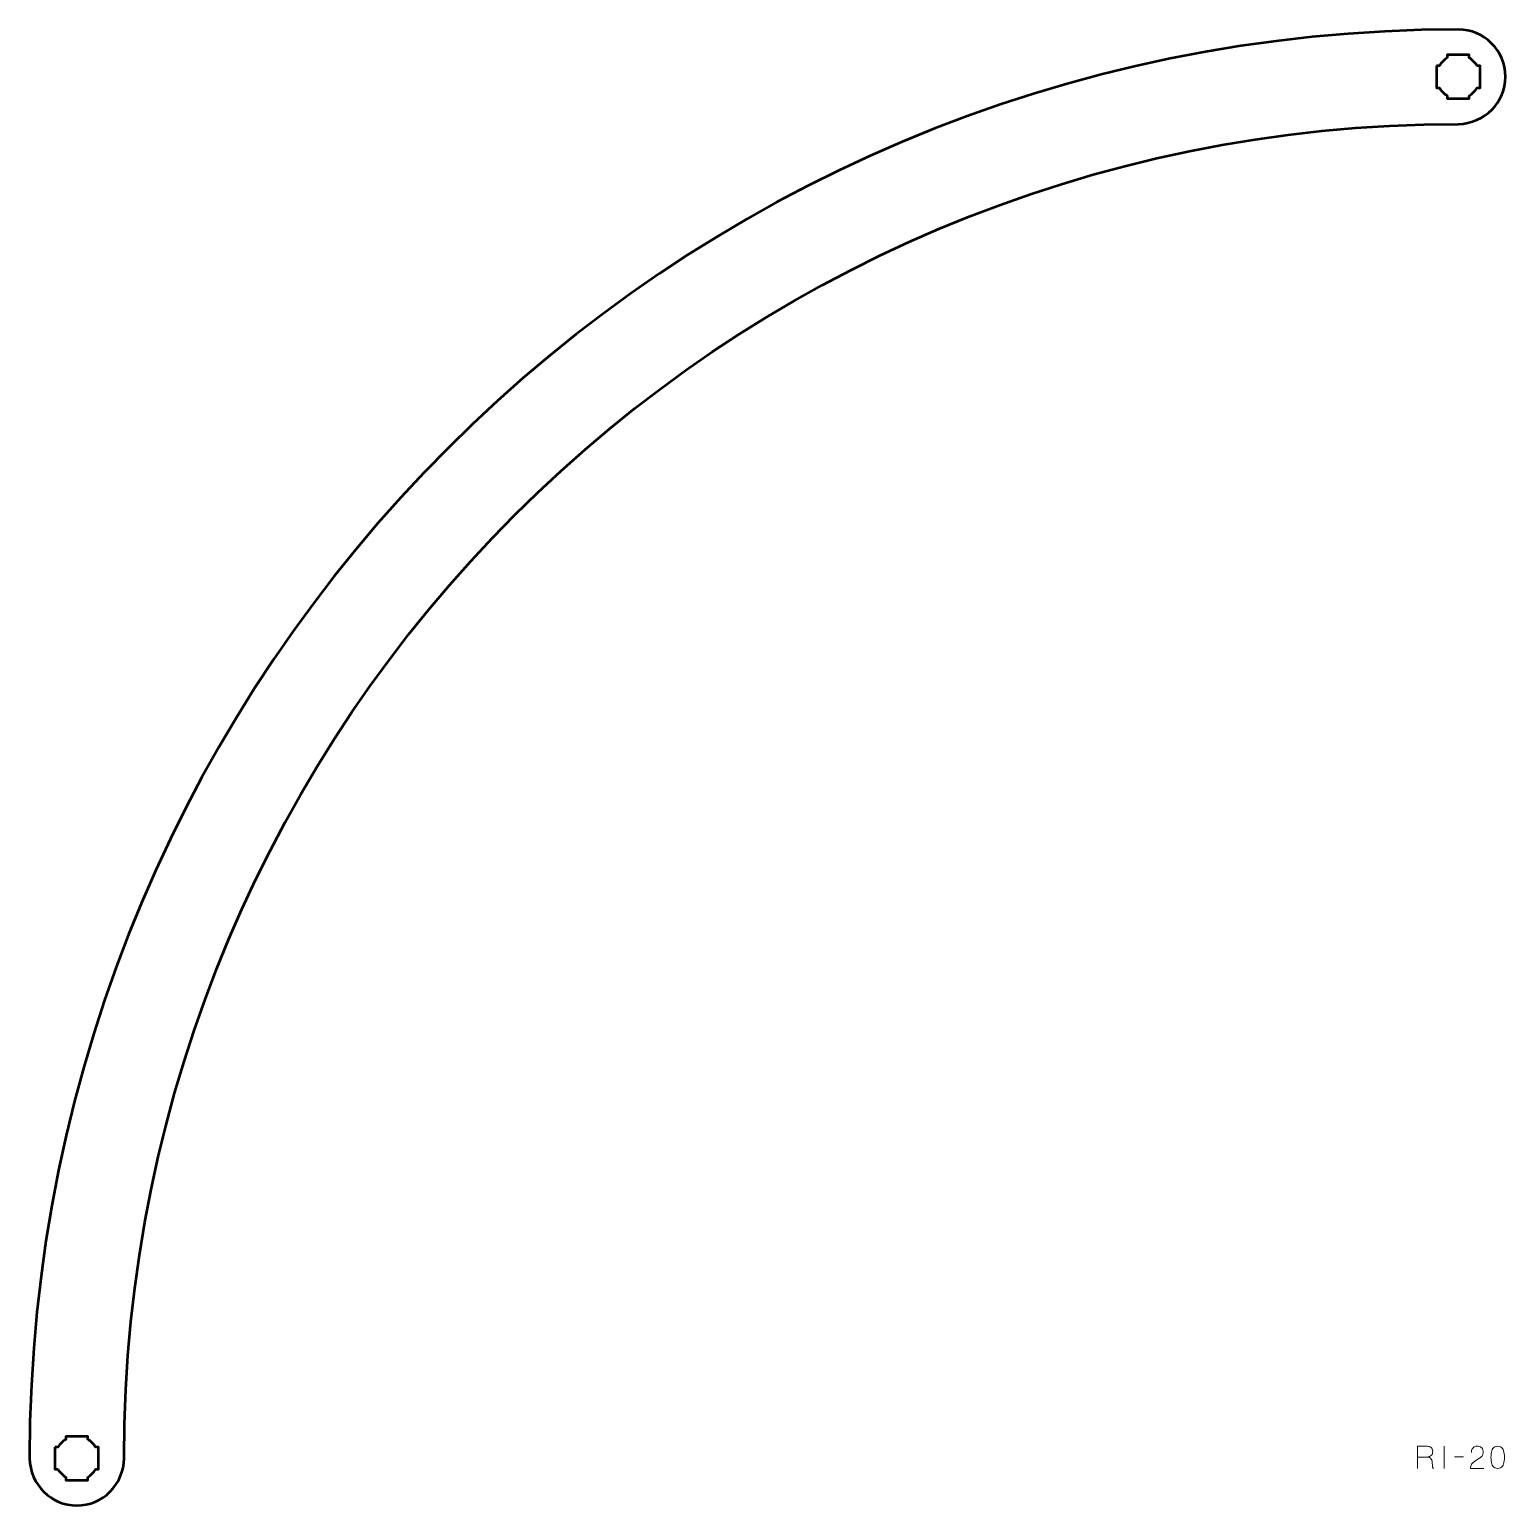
# Model space of a CAD drawing. Header units: centimetres. Extents: x -30.1 to -9.9, y -15.5 to 4.8.
import ezdxf

# ---------------------------------------------------------------- set-up
doc = ezdxf.new("R2010")
doc.units = ezdxf.units.CM
doc.header["$MEASUREMENT"] = 0
doc.layers.add('Layer 1', color=7, linetype='Continuous')

msp = doc.modelspace()

# ---------------------------------------------------------------- linework, layer by layer
at = {"layer": 'Layer 1', "color": 250, "lineweight": 53}
for points, knots in [([(-28.84999, -14.85), (-28.85, -15.20883), (-29.14108, -15.49991), (-29.5, -15.49991), (-29.5, -15.49991), (-29.85318, -15.49991), (-30.14067, -15.21806), (-30.14988, -14.84991), (-30.14988, -14.84991), (-30.15, -3.99946), (-21.35054, 4.8), (-10.5, 4.79999), (-10.5, 4.79999), (-10.14117, 4.79998), (-9.85009, 4.5089), (-9.85009, 4.14998), (-9.85009, 4.14998), (-9.85009, 3.7968), (-10.13194, 3.50931), (-10.5001, 3.5001), (-10.5001, 3.5001), (-20.63269, 3.5), (-28.85, -4.71731), (-28.84999, -14.85)], [0, 0, 0, 0, 0.16666667, 0.16666667, 0.16666667, 0.16666667, 0.33333333, 0.33333333, 0.33333333, 0.33333333, 0.5, 0.5, 0.5, 0.5, 0.66666667, 0.66666667, 0.66666667, 0.66666667, 0.83333333, 0.83333333, 0.83333333, 0.83333333, 1, 1, 1, 1]), ([(-10.80003, 4.30004), (-10.80003, 4.30004), (-10.75983, 4.30004), (-10.75983, 4.30004), (-10.75983, 4.30004), (-10.7335, 4.34556), (-10.69554, 4.38349), (-10.65003, 4.40982), (-10.65003, 4.40982), (-10.65003, 4.40982), (-10.65003, 4.45004), (-10.65003, 4.45004), (-10.65003, 4.45004), (-10.65003, 4.45004), (-10.35003, 4.45004), (-10.35003, 4.45004), (-10.35003, 4.45004), (-10.35003, 4.45004), (-10.35003, 4.40985), (-10.35003, 4.40985), (-10.35003, 4.40985), (-10.3045, 4.38352), (-10.26651, 4.34557), (-10.24015, 4.30004), (-10.24015, 4.30004), (-10.24015, 4.30004), (-10.20003, 4.30004), (-10.20003, 4.30004), (-10.20003, 4.30004), (-10.20003, 4.30004), (-10.20003, 4.15462), (-10.20003, 4.15462), (-10.20003, 4.15462), (-10.20003, 4.15462), (-10.19997, 4.14997), (-10.19997, 4.14997), (-10.19997, 4.14997), (-10.19997, 4.14997), (-10.20003, 4.14533), (-10.20003, 4.14533), (-10.20003, 4.14533), (-10.20003, 4.14533), (-10.20003, 4.00004), (-10.20003, 4.00004), (-10.20003, 4.00004), (-10.20003, 4.00004), (-10.2401, 4.00004), (-10.2401, 4.00004), (-10.2401, 4.00004), (-10.26645, 3.95447), (-10.30445, 3.91646), (-10.35003, 3.8901), (-10.35003, 3.8901), (-10.35003, 3.8901), (-10.35003, 3.85004), (-10.35003, 3.85004), (-10.35003, 3.85004), (-10.35003, 3.85004), (-10.49331, 3.85004), (-10.49331, 3.85004), (-10.49331, 3.85004), (-10.49331, 3.85004), (-10.49998, 3.84996), (-10.49998, 3.84996), (-10.49998, 3.84996), (-10.49998, 3.84996), (-10.50666, 3.85004), (-10.50666, 3.85004), (-10.50666, 3.85004), (-10.50666, 3.85004), (-10.65003, 3.85004), (-10.65003, 3.85004), (-10.65003, 3.85004), (-10.65003, 3.85004), (-10.65003, 3.89014), (-10.65003, 3.89014), (-10.65003, 3.89014), (-10.69557, 3.9165), (-10.73355, 3.95449), (-10.75988, 4.00004), (-10.75988, 4.00004), (-10.75988, 4.00004), (-10.80003, 4.00004), (-10.80003, 4.00004), (-10.80003, 4.00004), (-10.80003, 4.00004), (-10.80003, 4.30004), (-10.80003, 4.30004)], [0, 0, 0, 0, 0.04545455, 0.04545455, 0.04545455, 0.04545455, 0.09090909, 0.09090909, 0.09090909, 0.09090909, 0.13636364, 0.13636364, 0.13636364, 0.13636364, 0.18181818, 0.18181818, 0.18181818, 0.18181818, 0.22727273, 0.22727273, 0.22727273, 0.22727273, 0.27272727, 0.27272727, 0.27272727, 0.27272727, 0.31818182, 0.31818182, 0.31818182, 0.31818182, 0.36363636, 0.36363636, 0.36363636, 0.36363636, 0.40909091, 0.40909091, 0.40909091, 0.40909091, 0.45454545, 0.45454545, 0.45454545, 0.45454545, 0.5, 0.5, 0.5, 0.5, 0.54545455, 0.54545455, 0.54545455, 0.54545455, 0.59090909, 0.59090909, 0.59090909, 0.59090909, 0.63636364, 0.63636364, 0.63636364, 0.63636364, 0.68181818, 0.68181818, 0.68181818, 0.68181818, 0.72727273, 0.72727273, 0.72727273, 0.72727273, 0.77272727, 0.77272727, 0.77272727, 0.77272727, 0.81818182, 0.81818182, 0.81818182, 0.81818182, 0.86363636, 0.86363636, 0.86363636, 0.86363636, 0.90909091, 0.90909091, 0.90909091, 0.90909091, 0.95454545, 0.95454545, 0.95454545, 0.95454545, 1, 1, 1, 1]), ([(-29.80003, -14.69996), (-29.80003, -14.69996), (-29.75983, -14.69996), (-29.75983, -14.69996), (-29.75983, -14.69996), (-29.7335, -14.65444), (-29.69554, -14.61651), (-29.65003, -14.59018), (-29.65003, -14.59018), (-29.65003, -14.59018), (-29.65003, -14.54996), (-29.65003, -14.54996), (-29.65003, -14.54996), (-29.65003, -14.54996), (-29.35003, -14.54996), (-29.35003, -14.54996), (-29.35003, -14.54996), (-29.35003, -14.54996), (-29.35003, -14.59015), (-29.35003, -14.59015), (-29.35003, -14.59015), (-29.3045, -14.61648), (-29.26651, -14.65443), (-29.24015, -14.69996), (-29.24015, -14.69996), (-29.24015, -14.69996), (-29.20003, -14.69996), (-29.20003, -14.69996), (-29.20003, -14.69996), (-29.20003, -14.69996), (-29.20003, -14.84538), (-29.20003, -14.84538), (-29.20003, -14.84538), (-29.20003, -14.84538), (-29.19997, -14.85003), (-29.19997, -14.85003), (-29.19997, -14.85003), (-29.19997, -14.85003), (-29.20003, -14.85467), (-29.20003, -14.85467), (-29.20003, -14.85467), (-29.20003, -14.85467), (-29.20003, -14.99996), (-29.20003, -14.99996), (-29.20003, -14.99996), (-29.20003, -14.99996), (-29.2401, -14.99996), (-29.2401, -14.99996), (-29.2401, -14.99996), (-29.26645, -15.04553), (-29.30445, -15.08354), (-29.35003, -15.1099), (-29.35003, -15.1099), (-29.35003, -15.1099), (-29.35003, -15.14996), (-29.35003, -15.14996), (-29.35003, -15.14996), (-29.35003, -15.14996), (-29.49331, -15.14996), (-29.49331, -15.14996), (-29.49331, -15.14996), (-29.49331, -15.14996), (-29.49998, -15.15004), (-29.49998, -15.15004), (-29.49998, -15.15004), (-29.49998, -15.15004), (-29.50666, -15.14996), (-29.50666, -15.14996), (-29.50666, -15.14996), (-29.50666, -15.14996), (-29.65003, -15.14996), (-29.65003, -15.14996), (-29.65003, -15.14996), (-29.65003, -15.14996), (-29.65003, -15.10986), (-29.65003, -15.10986), (-29.65003, -15.10986), (-29.69557, -15.0835), (-29.73355, -15.04551), (-29.75988, -14.99996), (-29.75988, -14.99996), (-29.75988, -14.99996), (-29.80003, -14.99996), (-29.80003, -14.99996), (-29.80003, -14.99996), (-29.80003, -14.99996), (-29.80003, -14.69996), (-29.80003, -14.69996)], [0, 0, 0, 0, 0.04545455, 0.04545455, 0.04545455, 0.04545455, 0.09090909, 0.09090909, 0.09090909, 0.09090909, 0.13636364, 0.13636364, 0.13636364, 0.13636364, 0.18181818, 0.18181818, 0.18181818, 0.18181818, 0.22727273, 0.22727273, 0.22727273, 0.22727273, 0.27272727, 0.27272727, 0.27272727, 0.27272727, 0.31818182, 0.31818182, 0.31818182, 0.31818182, 0.36363636, 0.36363636, 0.36363636, 0.36363636, 0.40909091, 0.40909091, 0.40909091, 0.40909091, 0.45454545, 0.45454545, 0.45454545, 0.45454545, 0.5, 0.5, 0.5, 0.5, 0.54545455, 0.54545455, 0.54545455, 0.54545455, 0.59090909, 0.59090909, 0.59090909, 0.59090909, 0.63636364, 0.63636364, 0.63636364, 0.63636364, 0.68181818, 0.68181818, 0.68181818, 0.68181818, 0.72727273, 0.72727273, 0.72727273, 0.72727273, 0.77272727, 0.77272727, 0.77272727, 0.77272727, 0.81818182, 0.81818182, 0.81818182, 0.81818182, 0.86363636, 0.86363636, 0.86363636, 0.86363636, 0.90909091, 0.90909091, 0.90909091, 0.90909091, 0.95454545, 0.95454545, 0.95454545, 0.95454545, 1, 1, 1, 1])]:
    msp.add_open_spline(points, degree=3, knots=knots, dxfattribs=at)
at = {"layer": 'Layer 1', "color": 30, "lineweight": 9}
for points, knots in [([(-11.0592, -14.99015), (-11.0592, -14.99015), (-11.0592, -14.68493), (-11.0592, -14.68493), (-11.0592, -14.68493), (-11.0592, -14.68493), (-10.94786, -14.68493), (-10.94786, -14.68493), (-10.94786, -14.68493), (-10.93234, -14.68493), (-10.91908, -14.68599), (-10.90814, -14.68803), (-10.90814, -14.68803), (-10.89714, -14.69008), (-10.88803, -14.69304), (-10.88084, -14.69692), (-10.88084, -14.69692), (-10.87364, -14.7008), (-10.868, -14.70553), (-10.86383, -14.7111), (-10.86383, -14.7111), (-10.8596, -14.71661), (-10.85664, -14.72289), (-10.85473, -14.72987), (-10.85473, -14.72987), (-10.85283, -14.73686), (-10.8517, -14.74441), (-10.85135, -14.75266), (-10.85135, -14.75266), (-10.85085, -14.76303), (-10.85198, -14.77305), (-10.85466, -14.78272), (-10.85466, -14.78272), (-10.85741, -14.79245), (-10.86214, -14.80113), (-10.86884, -14.80889), (-10.86884, -14.80889), (-10.87562, -14.81666), (-10.88472, -14.82279), (-10.89629, -14.82738), (-10.89629, -14.82738), (-10.90786, -14.8319), (-10.92218, -14.83429), (-10.9394, -14.83436), (-10.9394, -14.83436), (-10.9394, -14.83436), (-11.0592, -14.83436), (-11.0592, -14.83436), (-11.0592, -14.83436), (-11.0592, -14.83436), (-10.9394, -14.83436), (-10.9394, -14.83436), (-10.9394, -14.83436), (-10.92254, -14.83429), (-10.90835, -14.8319), (-10.89685, -14.82738), (-10.89685, -14.82738), (-10.88535, -14.82279), (-10.87618, -14.81666), (-10.86934, -14.80889), (-10.86934, -14.80889), (-10.86249, -14.80113), (-10.8577, -14.79245), (-10.85487, -14.78272), (-10.85487, -14.78272), (-10.85205, -14.77305), (-10.85085, -14.76303), (-10.85135, -14.75266), (-10.85135, -14.75266), (-10.85177, -14.74236), (-10.85353, -14.73305), (-10.85664, -14.72472), (-10.85664, -14.72472), (-10.85967, -14.71647), (-10.86475, -14.70934), (-10.87181, -14.70341), (-10.87181, -14.70341), (-10.87886, -14.69749), (-10.8886, -14.6929), (-10.90095, -14.68973), (-10.90095, -14.68973), (-10.91329, -14.68655), (-10.92896, -14.68493), (-10.94786, -14.68493), (-10.94786, -14.68493), (-10.94786, -14.68493), (-11.0592, -14.68493), (-11.0592, -14.68493), (-11.0592, -14.68493), (-11.0592, -14.68493), (-11.0592, -14.99015), (-11.0592, -14.99015)], [0, 0, 0, 0, 0.04347826, 0.04347826, 0.04347826, 0.04347826, 0.08695652, 0.08695652, 0.08695652, 0.08695652, 0.13043478, 0.13043478, 0.13043478, 0.13043478, 0.17391304, 0.17391304, 0.17391304, 0.17391304, 0.2173913, 0.2173913, 0.2173913, 0.2173913, 0.26086957, 0.26086957, 0.26086957, 0.26086957, 0.30434783, 0.30434783, 0.30434783, 0.30434783, 0.34782609, 0.34782609, 0.34782609, 0.34782609, 0.39130435, 0.39130435, 0.39130435, 0.39130435, 0.43478261, 0.43478261, 0.43478261, 0.43478261, 0.47826087, 0.47826087, 0.47826087, 0.47826087, 0.52173913, 0.52173913, 0.52173913, 0.52173913, 0.56521739, 0.56521739, 0.56521739, 0.56521739, 0.60869565, 0.60869565, 0.60869565, 0.60869565, 0.65217391, 0.65217391, 0.65217391, 0.65217391, 0.69565217, 0.69565217, 0.69565217, 0.69565217, 0.73913043, 0.73913043, 0.73913043, 0.73913043, 0.7826087, 0.7826087, 0.7826087, 0.7826087, 0.82608696, 0.82608696, 0.82608696, 0.82608696, 0.86956522, 0.86956522, 0.86956522, 0.86956522, 0.91304348, 0.91304348, 0.91304348, 0.91304348, 0.95652174, 0.95652174, 0.95652174, 0.95652174, 1, 1, 1, 1]), ([(-10.69217, -14.99015), (-10.69217, -14.99015), (-10.69217, -14.68493), (-10.69217, -14.68493), (-10.69217, -14.68493), (-10.69217, -14.68493), (-10.69217, -14.99015), (-10.69217, -14.99015)], [0, 0, 0, 0, 0.5, 0.5, 0.5, 0.5, 1, 1, 1, 1]), ([(-10.14946, -14.99015), (-10.14946, -14.99015), (-10.33107, -14.99015), (-10.33107, -14.99015), (-10.33107, -14.99015), (-10.33072, -14.97787), (-10.32917, -14.96701), (-10.32655, -14.95769), (-10.32655, -14.95769), (-10.32387, -14.94838), (-10.32028, -14.9402), (-10.31583, -14.93314), (-10.31583, -14.93314), (-10.31131, -14.92609), (-10.30616, -14.91981), (-10.30031, -14.9143), (-10.30031, -14.9143), (-10.29445, -14.90873), (-10.28817, -14.90365), (-10.2814, -14.89885), (-10.2814, -14.89885), (-10.27463, -14.89412), (-10.26764, -14.8894), (-10.26037, -14.88474), (-10.26037, -14.88474), (-10.26037, -14.88474), (-10.18798, -14.83648), (-10.18798, -14.83648), (-10.18798, -14.83648), (-10.18058, -14.83126), (-10.17479, -14.82555), (-10.1707, -14.81941), (-10.1707, -14.81941), (-10.16654, -14.81327), (-10.16364, -14.80678), (-10.16188, -14.79993), (-10.16188, -14.79993), (-10.16019, -14.79316), (-10.15913, -14.78618), (-10.15878, -14.77912), (-10.15878, -14.77912), (-10.15842, -14.77199), (-10.15828, -14.76487), (-10.15835, -14.75774), (-10.15835, -14.75774), (-10.15835, -14.75189), (-10.15913, -14.74561), (-10.16068, -14.73883), (-10.16068, -14.73883), (-10.1623, -14.73213), (-10.16484, -14.72543), (-10.16844, -14.7188), (-10.16844, -14.7188), (-10.17204, -14.71216), (-10.17684, -14.7061), (-10.18283, -14.70059), (-10.18283, -14.70059), (-10.18883, -14.69516), (-10.19624, -14.69079), (-10.20506, -14.68747), (-10.20506, -14.68747), (-10.21388, -14.68415), (-10.22425, -14.68246), (-10.23624, -14.68239), (-10.23624, -14.68239), (-10.24831, -14.68246), (-10.25896, -14.68415), (-10.26814, -14.6874), (-10.26814, -14.6874), (-10.27731, -14.69064), (-10.28514, -14.69516), (-10.29163, -14.70087), (-10.29163, -14.70087), (-10.29812, -14.70659), (-10.30334, -14.71322), (-10.30743, -14.72063), (-10.30743, -14.72063), (-10.31153, -14.72804), (-10.31449, -14.73594), (-10.31639, -14.74427), (-10.31639, -14.74427), (-10.3183, -14.75259), (-10.31922, -14.76106), (-10.31922, -14.7696), (-10.31922, -14.7696), (-10.31922, -14.76106), (-10.3183, -14.75259), (-10.31639, -14.74427), (-10.31639, -14.74427), (-10.31449, -14.73594), (-10.31153, -14.72804), (-10.30743, -14.72063), (-10.30743, -14.72063), (-10.30334, -14.71322), (-10.29812, -14.70659), (-10.29163, -14.70087), (-10.29163, -14.70087), (-10.28514, -14.69516), (-10.27731, -14.69064), (-10.26814, -14.6874), (-10.26814, -14.6874), (-10.25896, -14.68415), (-10.24831, -14.68246), (-10.23624, -14.68239), (-10.23624, -14.68239), (-10.22425, -14.68246), (-10.21388, -14.68415), (-10.20506, -14.68747), (-10.20506, -14.68747), (-10.19624, -14.69079), (-10.18883, -14.69516), (-10.18283, -14.70059), (-10.18283, -14.70059), (-10.17684, -14.7061), (-10.17204, -14.71216), (-10.16844, -14.7188), (-10.16844, -14.7188), (-10.16484, -14.72543), (-10.1623, -14.73213), (-10.16068, -14.73883), (-10.16068, -14.73883), (-10.15913, -14.74561), (-10.15835, -14.75189), (-10.15835, -14.75774), (-10.15835, -14.75774), (-10.15828, -14.76487), (-10.15842, -14.77199), (-10.15878, -14.77912), (-10.15878, -14.77912), (-10.15913, -14.78618), (-10.16019, -14.79316), (-10.16188, -14.79993), (-10.16188, -14.79993), (-10.16364, -14.80678), (-10.16654, -14.81327), (-10.1707, -14.81941), (-10.1707, -14.81941), (-10.17479, -14.82555), (-10.18058, -14.83126), (-10.18798, -14.83648), (-10.18798, -14.83648), (-10.18798, -14.83648), (-10.26037, -14.88474), (-10.26037, -14.88474), (-10.26037, -14.88474), (-10.26764, -14.8894), (-10.27463, -14.89412), (-10.2814, -14.89885), (-10.2814, -14.89885), (-10.28817, -14.90365), (-10.29445, -14.90873), (-10.30031, -14.9143), (-10.30031, -14.9143), (-10.30616, -14.91981), (-10.31131, -14.92609), (-10.31583, -14.93314), (-10.31583, -14.93314), (-10.32028, -14.9402), (-10.32387, -14.94838), (-10.32655, -14.95769), (-10.32655, -14.95769), (-10.32917, -14.96701), (-10.33072, -14.97787), (-10.33107, -14.99015), (-10.33107, -14.99015), (-10.33107, -14.99015), (-10.14946, -14.99015), (-10.14946, -14.99015)], [0, 0, 0, 0, 0.02380952, 0.02380952, 0.02380952, 0.02380952, 0.04761905, 0.04761905, 0.04761905, 0.04761905, 0.07142857, 0.07142857, 0.07142857, 0.07142857, 0.0952381, 0.0952381, 0.0952381, 0.0952381, 0.11904762, 0.11904762, 0.11904762, 0.11904762, 0.14285714, 0.14285714, 0.14285714, 0.14285714, 0.16666667, 0.16666667, 0.16666667, 0.16666667, 0.19047619, 0.19047619, 0.19047619, 0.19047619, 0.21428571, 0.21428571, 0.21428571, 0.21428571, 0.23809524, 0.23809524, 0.23809524, 0.23809524, 0.26190476, 0.26190476, 0.26190476, 0.26190476, 0.28571429, 0.28571429, 0.28571429, 0.28571429, 0.30952381, 0.30952381, 0.30952381, 0.30952381, 0.33333333, 0.33333333, 0.33333333, 0.33333333, 0.35714286, 0.35714286, 0.35714286, 0.35714286, 0.38095238, 0.38095238, 0.38095238, 0.38095238, 0.4047619, 0.4047619, 0.4047619, 0.4047619, 0.42857143, 0.42857143, 0.42857143, 0.42857143, 0.45238095, 0.45238095, 0.45238095, 0.45238095, 0.47619048, 0.47619048, 0.47619048, 0.47619048, 0.5, 0.5, 0.5, 0.5, 0.52380952, 0.52380952, 0.52380952, 0.52380952, 0.54761905, 0.54761905, 0.54761905, 0.54761905, 0.57142857, 0.57142857, 0.57142857, 0.57142857, 0.5952381, 0.5952381, 0.5952381, 0.5952381, 0.61904762, 0.61904762, 0.61904762, 0.61904762, 0.64285714, 0.64285714, 0.64285714, 0.64285714, 0.66666667, 0.66666667, 0.66666667, 0.66666667, 0.69047619, 0.69047619, 0.69047619, 0.69047619, 0.71428571, 0.71428571, 0.71428571, 0.71428571, 0.73809524, 0.73809524, 0.73809524, 0.73809524, 0.76190476, 0.76190476, 0.76190476, 0.76190476, 0.78571429, 0.78571429, 0.78571429, 0.78571429, 0.80952381, 0.80952381, 0.80952381, 0.80952381, 0.83333333, 0.83333333, 0.83333333, 0.83333333, 0.85714286, 0.85714286, 0.85714286, 0.85714286, 0.88095238, 0.88095238, 0.88095238, 0.88095238, 0.9047619, 0.9047619, 0.9047619, 0.9047619, 0.92857143, 0.92857143, 0.92857143, 0.92857143, 0.95238095, 0.95238095, 0.95238095, 0.95238095, 0.97619048, 0.97619048, 0.97619048, 0.97619048, 1, 1, 1, 1]), ([(-9.95727, -14.99015), (-9.94246, -14.99008), (-9.92969, -14.98747), (-9.91903, -14.98239), (-9.91903, -14.98239), (-9.90845, -14.97731), (-9.89963, -14.97004), (-9.89258, -14.9608), (-9.89258, -14.9608), (-9.88559, -14.95149), (-9.88009, -14.94048), (-9.876, -14.92778), (-9.876, -14.92778), (-9.87197, -14.91508), (-9.86908, -14.90118), (-9.86746, -14.88594), (-9.86746, -14.88594), (-9.86576, -14.8707), (-9.86492, -14.85468), (-9.86499, -14.83775), (-9.86499, -14.83775), (-9.86492, -14.82089), (-9.86576, -14.80487), (-9.86746, -14.7897), (-9.86746, -14.7897), (-9.86908, -14.77453), (-9.87197, -14.76056), (-9.876, -14.74786), (-9.876, -14.74786), (-9.88009, -14.73523), (-9.88559, -14.72423), (-9.89258, -14.71484), (-9.89258, -14.71484), (-9.89963, -14.70553), (-9.90845, -14.69826), (-9.91903, -14.69318), (-9.91903, -14.69318), (-9.92969, -14.68803), (-9.94246, -14.68542), (-9.95727, -14.68535), (-9.95727, -14.68535), (-9.97209, -14.68542), (-9.98486, -14.68803), (-9.99552, -14.69318), (-9.99552, -14.69318), (-10.0061, -14.69826), (-10.01492, -14.70553), (-10.02197, -14.71484), (-10.02197, -14.71484), (-10.02896, -14.72423), (-10.03446, -14.73523), (-10.03855, -14.74786), (-10.03855, -14.74786), (-10.04258, -14.76056), (-10.04547, -14.77453), (-10.04709, -14.7897), (-10.04709, -14.7897), (-10.04878, -14.80487), (-10.04963, -14.82089), (-10.04956, -14.83775), (-10.04956, -14.83775), (-10.04963, -14.85468), (-10.04878, -14.8707), (-10.04709, -14.88594), (-10.04709, -14.88594), (-10.04547, -14.90118), (-10.04258, -14.91508), (-10.03855, -14.92778), (-10.03855, -14.92778), (-10.03446, -14.94048), (-10.02896, -14.95149), (-10.02197, -14.9608), (-10.02197, -14.9608), (-10.01492, -14.97004), (-10.0061, -14.97731), (-9.99552, -14.98239), (-9.99552, -14.98239), (-9.98486, -14.98747), (-9.97209, -14.99008), (-9.95727, -14.99015)], [0, 0, 0, 0, 0.05, 0.05, 0.05, 0.05, 0.1, 0.1, 0.1, 0.1, 0.15, 0.15, 0.15, 0.15, 0.2, 0.2, 0.2, 0.2, 0.25, 0.25, 0.25, 0.25, 0.3, 0.3, 0.3, 0.3, 0.35, 0.35, 0.35, 0.35, 0.4, 0.4, 0.4, 0.4, 0.45, 0.45, 0.45, 0.45, 0.5, 0.5, 0.5, 0.5, 0.55, 0.55, 0.55, 0.55, 0.6, 0.6, 0.6, 0.6, 0.65, 0.65, 0.65, 0.65, 0.7, 0.7, 0.7, 0.7, 0.75, 0.75, 0.75, 0.75, 0.8, 0.8, 0.8, 0.8, 0.85, 0.85, 0.85, 0.85, 0.9, 0.9, 0.9, 0.9, 0.95, 0.95, 0.95, 0.95, 1, 1, 1, 1]), ([(-9.95727, -14.99015), (-9.94246, -14.99008), (-9.92969, -14.98747), (-9.91903, -14.98239), (-9.91903, -14.98239), (-9.90845, -14.97731), (-9.89963, -14.97004), (-9.89258, -14.9608), (-9.89258, -14.9608), (-9.88559, -14.95149), (-9.88009, -14.94048), (-9.876, -14.92778), (-9.876, -14.92778), (-9.87197, -14.91508), (-9.86908, -14.90118), (-9.86746, -14.88594), (-9.86746, -14.88594), (-9.86576, -14.8707), (-9.86492, -14.85468), (-9.86499, -14.83775), (-9.86499, -14.83775), (-9.86492, -14.82089), (-9.86576, -14.80487), (-9.86746, -14.7897), (-9.86746, -14.7897), (-9.86908, -14.77453), (-9.87197, -14.76056), (-9.876, -14.74786), (-9.876, -14.74786), (-9.88009, -14.73523), (-9.88559, -14.72423), (-9.89258, -14.71484), (-9.89258, -14.71484), (-9.89963, -14.70553), (-9.90845, -14.69826), (-9.91903, -14.69318), (-9.91903, -14.69318), (-9.92969, -14.68803), (-9.94246, -14.68542), (-9.95727, -14.68535), (-9.95727, -14.68535), (-9.97209, -14.68542), (-9.98486, -14.68803), (-9.99552, -14.69318), (-9.99552, -14.69318), (-10.0061, -14.69826), (-10.01492, -14.70553), (-10.02197, -14.71484), (-10.02197, -14.71484), (-10.02896, -14.72423), (-10.03446, -14.73523), (-10.03855, -14.74786), (-10.03855, -14.74786), (-10.04258, -14.76056), (-10.04547, -14.77453), (-10.04709, -14.7897), (-10.04709, -14.7897), (-10.04878, -14.80487), (-10.04963, -14.82089), (-10.04956, -14.83775), (-10.04956, -14.83775), (-10.04963, -14.85468), (-10.04878, -14.8707), (-10.04709, -14.88594), (-10.04709, -14.88594), (-10.04547, -14.90118), (-10.04258, -14.91508), (-10.03855, -14.92778), (-10.03855, -14.92778), (-10.03446, -14.94048), (-10.02896, -14.95149), (-10.02197, -14.9608), (-10.02197, -14.9608), (-10.01492, -14.97004), (-10.0061, -14.97731), (-9.99552, -14.98239), (-9.99552, -14.98239), (-9.98486, -14.98747), (-9.97209, -14.99008), (-9.95727, -14.99015)], [0, 0, 0, 0, 0.05, 0.05, 0.05, 0.05, 0.1, 0.1, 0.1, 0.1, 0.15, 0.15, 0.15, 0.15, 0.2, 0.2, 0.2, 0.2, 0.25, 0.25, 0.25, 0.25, 0.3, 0.3, 0.3, 0.3, 0.35, 0.35, 0.35, 0.35, 0.4, 0.4, 0.4, 0.4, 0.45, 0.45, 0.45, 0.45, 0.5, 0.5, 0.5, 0.5, 0.55, 0.55, 0.55, 0.55, 0.6, 0.6, 0.6, 0.6, 0.65, 0.65, 0.65, 0.65, 0.7, 0.7, 0.7, 0.7, 0.75, 0.75, 0.75, 0.75, 0.8, 0.8, 0.8, 0.8, 0.85, 0.85, 0.85, 0.85, 0.9, 0.9, 0.9, 0.9, 0.95, 0.95, 0.95, 0.95, 1, 1, 1, 1]), ([(-10.84203, -14.99015), (-10.84485, -14.9881), (-10.84697, -14.98563), (-10.84852, -14.98274), (-10.84852, -14.98274), (-10.85008, -14.97985), (-10.85113, -14.97696), (-10.85177, -14.97413), (-10.85177, -14.97413), (-10.85233, -14.97138), (-10.85262, -14.96905), (-10.85262, -14.96729), (-10.85262, -14.96729), (-10.85262, -14.96729), (-10.86024, -14.89024), (-10.86024, -14.89024), (-10.86024, -14.89024), (-10.86108, -14.87917), (-10.86433, -14.86943), (-10.8699, -14.8611), (-10.8699, -14.8611), (-10.87555, -14.85271), (-10.88359, -14.84622), (-10.89417, -14.84149), (-10.89417, -14.84149), (-10.90469, -14.83683), (-10.91781, -14.83444), (-10.93347, -14.83436), (-10.93347, -14.83436), (-10.91781, -14.83444), (-10.90469, -14.83683), (-10.89417, -14.84149), (-10.89417, -14.84149), (-10.88359, -14.84622), (-10.87555, -14.85271), (-10.8699, -14.8611), (-10.8699, -14.8611), (-10.86433, -14.86943), (-10.86108, -14.87917), (-10.86024, -14.89024), (-10.86024, -14.89024), (-10.86024, -14.89024), (-10.85262, -14.96729), (-10.85262, -14.96729), (-10.85262, -14.96729), (-10.85262, -14.96905), (-10.85233, -14.97138), (-10.85177, -14.97413), (-10.85177, -14.97413), (-10.85113, -14.97696), (-10.85008, -14.97985), (-10.84852, -14.98274), (-10.84852, -14.98274), (-10.84697, -14.98563), (-10.84485, -14.9881), (-10.84203, -14.99015)], [0, 0, 0, 0, 0.07142857, 0.07142857, 0.07142857, 0.07142857, 0.14285714, 0.14285714, 0.14285714, 0.14285714, 0.21428571, 0.21428571, 0.21428571, 0.21428571, 0.28571429, 0.28571429, 0.28571429, 0.28571429, 0.35714286, 0.35714286, 0.35714286, 0.35714286, 0.42857143, 0.42857143, 0.42857143, 0.42857143, 0.5, 0.5, 0.5, 0.5, 0.57142857, 0.57142857, 0.57142857, 0.57142857, 0.64285714, 0.64285714, 0.64285714, 0.64285714, 0.71428571, 0.71428571, 0.71428571, 0.71428571, 0.78571429, 0.78571429, 0.78571429, 0.78571429, 0.85714286, 0.85714286, 0.85714286, 0.85714286, 0.92857143, 0.92857143, 0.92857143, 0.92857143, 1, 1, 1, 1]), ([(-10.5512, -14.83055), (-10.5512, -14.83055), (-10.42801, -14.83055), (-10.42801, -14.83055), (-10.42801, -14.83055), (-10.42801, -14.83055), (-10.5512, -14.83055), (-10.5512, -14.83055)], [0, 0, 0, 0, 0.5, 0.5, 0.5, 0.5, 1, 1, 1, 1])]:
    msp.add_open_spline(points, degree=3, knots=knots, dxfattribs=at)

doc.saveas('drawing.dxf')
